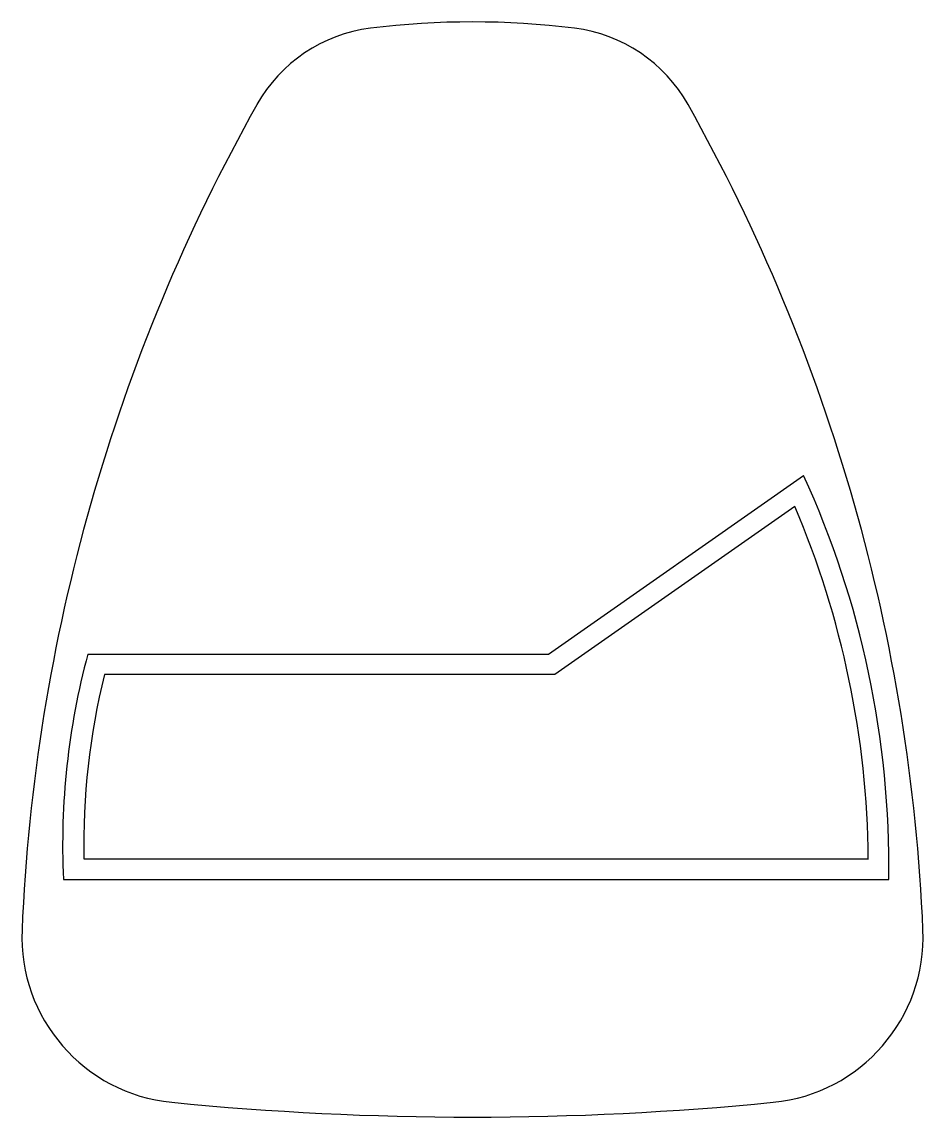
# Model space of a CAD drawing. Extents: x 165.5 to 209.5, y -113.1 to -59.7.
import ezdxf

# ---------------------------------------------------------------- set-up
doc = ezdxf.new("R2010")
doc.units = 0
doc.layers.add('Sketch', color=7, linetype='CONTINUOUS')

msp = doc.modelspace()

# ---------------------------------------------------------------- linework, layer by layer
at = {"layer": 'Sketch'}
for p, q in [((191.211, -90.535), (203.666, -81.8143)), ((203.241, -83.3329), (191.527, -91.535)), ((168.718, -90.535), (191.211, -90.535)), ((191.527, -91.535), (169.527, -91.535)), ((168.527, -100.535), (206.827, -100.535)), ((167.527, -101.535), (207.827, -101.535))]:
    msp.add_line(p, q, dxfattribs=at)
for centre, radius, start, end in [((187.5, -99.6825), 40, 82.8517, 97.1483), ((183.446, -67.3603), 7.4246, 97.1483, 150.653), ((191.554, -67.3603), 7.4246, 29.3472, 82.8517), ((255.424, -107.831), 90, 150.653, 177.561), ((119.576, -107.831), 90, 2.43936, 29.3472), ((161.828, -100.941), 46.002, -0.73999, 24.5682), ((161.828, -100.941), 45, 0.5168, 23.0348), ((203.52, -99.8677), 36.0322, 164.989, -177.348), ((203.52, -99.8677), 35, 166.227, -178.907), ((173.608, -104.345), 8.1091, 177.561, -95.6187), ((201.392, -104.345), 8.1091, -84.3813, 2.43936), ((187.5, 36.864), 150, -95.6187, -84.3813)]:
    msp.add_arc(centre, radius, start, end, dxfattribs=at)

doc.saveas('drawing.dxf')
